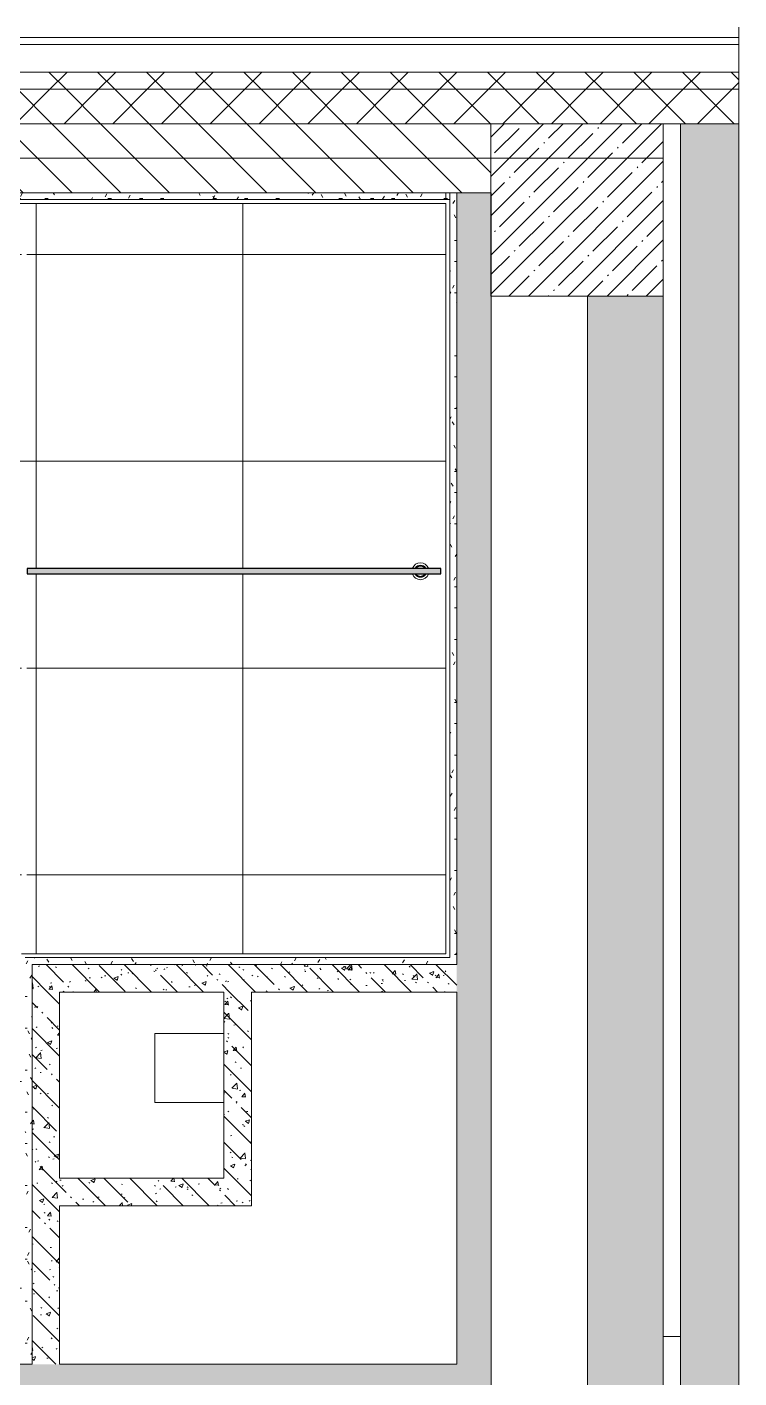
# Model space of a CAD drawing. Header units: millimetres. Extents: x 315 to 209858, y -8553 to 29000.
# Drawn here: x 52987 to 55053, y 23460 to 27381 of the extents above; entities that cross this region are included whole.
import ezdxf

# ---------------------------------------------------------------- set-up
doc = ezdxf.new("R2010")
doc.units = ezdxf.units.MM
for name, color, linetype, lineweight in [('A-DETL-GENF', 7, 'Continuous', 9), ('A-FLOR-PATT', 7, 'Continuous', 9), ('A-GENM', 7, 'Continuous', 9), ('A-GENM-3', 7, 'Continuous', 25), ('A-WALL', 7, 'Continuous', 9), ('I-WALL', 7, 'Continuous', 9), ('S-COLS', 7, 'Continuous', 9), ('Оси', 7, 'Continuous', 9)]:
    doc.layers.add(name, color=color, linetype=linetype, lineweight=lineweight)
for name, color, linetype, lineweight, true_color in [('A-FLOR-1', 7, 'Continuous', 9, 0x787878), ('A-WALL-1', 9, 'Continuous', 9, 0x808080), ('A-WALL-FNSH-1', 9, 'Continuous', 9, 0x808080), ('I-WALL-1', 7, 'Continuous', 9, 0x787878), ('I-WALL-2', 9, 'Continuous', 9, 0x808080), ('S-COLS-1', 9, 'Continuous', 9, 0x808080)]:
    doc.layers.add(name, color=color, linetype=linetype, lineweight=lineweight, true_color=true_color)
pattern_1 = [(45, (-29867.154, 0), (-57.02463, 57.02463), []), (45, (-29810.13, 0), (-57.02463, 57.02463), [100.806, -20.161, 3.353, -16.808])]
pattern_2 = [(135, (-29867.15, 0), (-75.43415, -75.43415), [106.68, -17.78, 3.556, -17.78]), (135, (-29867.15, 75.39), (-75.43415, -75.43415), []), (50, (-29867.15, 0), (127.52922, -11.15758), [13.335, -146.685]), (355, (-29867.15, 0), (-24.66966, 133.74002), [10.668, -117.348]), (100.451, (-29856.53, -0.93), (102.85973, 122.58178), [11.333, -124.663]), (46.184, (-29867.15, 35.56), (189.75516, -29.43036), [20.002, -220.027]), (96.636, (-29851.34, 33.1), (166.1822, 173.1996), [17, -186.995]), (351.184, (-29867.15, 35.56), (166.18393, 173.19757), [16.002, -176.022]), (21, (-29849.37, 26.67), (106.13027, -71.58603), [13.335, -146.685]), (326, (-29849.37, 26.67), (43.26188, 128.93175), [10.668, -117.348]), (71.451, (-29840.53, 20.7), (149.39198, 57.34505), [11.333, -124.663]), (37.5, (-29867.154, 0), (2.162228, 59.188357), [3.353, -112.573, 3.353, -115.773, -117.793]), (37.5, (-29867.154, 0), (2.162228, 59.188357), [-235.052, 3.353, -114.44]), (7.5, (-29867.154, 0), (46.773857, 70.126152), [3.353, -64.567, 3.353, -109.906, -44.894]), (7.5, (-29867.154, 0), (46.773857, 70.126152), [-181.178, 3.353, -41.542]), (327.5, (-29906.803, 0), (94.91367, -4.010093), [3.353, -41.097, 3.353, -135.331, -184.023]), (327.5, (-29906.803, 0), (94.91367, -4.010093), [-183.134, 3.353, -180.67]), (317.5, (-29924.58, 0), (103.69057, 17.79882), [3.353, -54.432, 3.353, -88.748, -130.683]), (317.5, (-29924.58, 0), (103.69057, 17.79882), [-149.885, 3.353, -127.33])]
pattern_3 = [(45, (-29867.15, 0), (-70.71068, 70.71068), []), (135, (-29867.15, 0), (-70.71068, -70.71068), [])]
pattern_4 = [(0, (-29867.154, 0), (121.92, 30.48), [10.058, -81.382, 10.058, -81.382, -487.68]), (0, (-29867.154, 0), (121.92, 30.48), [-182.88, 10.058, -172.822, 10.058, -81.382, -213.36]), (0, (-29867.154, 0), (121.92, 30.48), [-457.2, 10.058, -50.902, 10.058, -142.342]), (120, (-29821.434, 15.24), (-87.356454, 90.345817), [10.058, -81.382, 10.058, -81.382, -487.68]), (120, (-29821.434, 15.24), (-87.356454, 90.345817), [-182.88, 10.058, -172.822, 10.058, -81.382, -213.36]), (120, (-29821.434, 15.24), (-87.356454, 90.345817), [-457.2, 10.058, -50.902, 10.058, -142.342]), (240, (-29806.194, 76.2), (-34.563546, -120.825817), [10.058, -81.382, 10.058, -81.382, -487.68]), (240, (-29806.194, 76.2), (-34.563546, -120.825817), [-182.88, 10.058, -172.822, 10.058, -81.382, -213.36]), (240, (-29806.194, 76.2), (-34.563546, -120.825817), [-457.2, 10.058, -50.902, 10.058, -142.342])]

# ---------------------------------------------------------------- blocks, each defined once
blk = doc.blocks.new('131_Сантехническая перегородка 8 - СП-1-30911291-План устройствa полов 2 этажа в осях 12-23')
at = {"layer": 'A-GENM'}
blk.add_hatch(color=256, dxfattribs=at).paths.add_polyline_path([(1200, 8), (0, 8), (0, -8), (1200, -8)])
at = {"layer": 'A-GENM', "flags": 128}
for points in [[(71.5, 8), (71.1, 8.5), (70.8, 9), (70.4, 9.5), (70, 9.9), (69.6, 10.4), (69.2, 10.8), (68.8, 11.2), (68.3, 11.6), (67.8, 12), (67.3, 12.3), (66.8, 12.7), (66.3, 13), (65.8, 13.3), (65.3, 13.6), (64.7, 13.8), (64.2, 14), (63.6, 14.3), (63, 14.4), (62.4, 14.6), (61.9, 14.7), (61.3, 14.9), (60.7, 14.9), (60.1, 15), (59.5, 15.1), (58.9, 15.1), (58.3, 15.1), (57.7, 15), (57.1, 15), (56.5, 14.9), (55.9, 14.8), (55.3, 14.7), (54.7, 14.5), (54.1, 14.4), (53.5, 14.2), (53, 13.9), (52.4, 13.7), (51.9, 13.4), (51.4, 13.2), (50.8, 12.9), (50.3, 12.5), (49.8, 12.2), (49.3, 11.8), (48.9, 11.4), (48.4, 11), (48, 10.6), (47.6, 10.2), (47.2, 9.7), (46.8, 9.3), (46.4, 8.8), (46.1, 8.3), (45.9, 8)], [(45.9, -8), (46.3, -8.5), (46.6, -9), (47, -9.5), (47.4, -9.9), (47.8, -10.4), (48.2, -10.8), (48.6, -11.2), (49.1, -11.6), (49.6, -12), (50, -12.3), (50.5, -12.7), (51.1, -13), (51.6, -13.3), (52.1, -13.6), (52.7, -13.8), (53.2, -14), (53.8, -14.3), (54.4, -14.4), (54.9, -14.6), (55.5, -14.7), (56.1, -14.9), (56.7, -14.9), (57.3, -15), (57.9, -15.1), (58.5, -15.1), (59.1, -15.1), (59.7, -15), (60.3, -15), (60.9, -14.9), (61.5, -14.8), (62.1, -14.7), (62.7, -14.5), (63.3, -14.4), (63.8, -14.2), (64.4, -13.9), (65, -13.7), (65.5, -13.4), (66, -13.2), (66.6, -12.9), (67.1, -12.5), (67.6, -12.2), (68, -11.8), (68.5, -11.4), (69, -11), (69.4, -10.6), (69.8, -10.2), (70.2, -9.7), (70.6, -9.3), (70.9, -8.8), (71.3, -8.3), (71.5, -8)]]:
    blk.add_lwpolyline(points, dxfattribs=at)
at = {"layer": 'A-GENM'}
for radius, start, end in [(24.6, 19.9113, 160.0887), (17.6, 28.9731, 151.0269), (15.1, 78.8699, 146.2189), (15.1, 33.7811, 53.124), (24.6, 199.9113, 340.0887), (17.6, 208.9731, 331.0269), (15.1, 213.7811, 232.9585), (15.1, 258.8699, 326.2189)]:
    blk.add_arc((58.7, 0), radius, start, end, dxfattribs=at)
at = {"layer": 'A-GENM-3'}
for p, q in [((1200, 8), (0, 8)), ((0, 8), (0, -8)), ((1200, -8), (1200, 8)), ((0, -8), (1200, -8))]:
    blk.add_line(p, q, dxfattribs=at)
blk = doc.blocks.new('DET_L_Линия разрыва - М100-V85-План устройствa полов 2 этажа в осях 12-23')
at = {"layer": 'A-DETL-GENF'}
blk.add_line((24079.7, 0), (12339.9, 0), dxfattribs=at)

msp = doc.modelspace()

# ---------------------------------------------------------------- hatches: boundary and pattern name
at = {"layer": 'A-FLOR-PATT'}
h = msp.add_hatch(dxfattribs=at)
h.set_pattern_fill('FP_70', color=256, style=0, pattern_type=2)
h.set_pattern_definition([(0, (52412.8, 24920), (0, 600), []), (90, (52412.8, 24920), (-600, 4e-14), [])])
h.paths.add_polyline_path([(51282.8, 24650), (51794.1, 24650), (51812.8, 24720), (51831.6, 24650), (52282.8, 24650), (52282.8, 24610), (51842.3, 24610), (51849.1, 24584.8), (51776.6, 24584.8), (51783.4, 24610), (51282.8, 24610), (51282.8, 24640)])
h.paths.add_polyline_path([(52970.4, 23531), (52970.4, 24996.2), (52986.4, 24996.2), (52987.2, 24691), (54202.6, 24691), (54202.6, 26869), (52986.4, 26869), (52986.4, 26563.8), (52970.4, 26563.8), (52970.4, 26869), (52423.8, 26869), (52423.8, 26519), (51313.8, 26519), (51313.8, 24700), (51290.8, 24700), (51290.8, 24660), (51282.8, 24660), (51282.8, 24650), (51242.8, 24650), (51242.8, 24640), (51218.4, 24640), (51218.4, 23660), (51242.8, 23660), (51242.8, 23650), (51282.8, 23650), (51283.6, 23640), (51290.8, 23640), (51290.8, 23600), (51313.8, 23600), (51313.8, 23531), (52747.8, 23531)])
h.paths.add_polyline_path([(51812.8, 23920), (51776.6, 24055.2), (51849.1, 24055.2), (51816.3, 23932.9)])
h.paths.add_polyline_path([(52077.6, 24283.8), (52077.6, 24356.2), (52212.8, 24320)])
h.paths.add_polyline_path([(51548.1, 24283.8), (51412.8, 24320), (51548.1, 24356.2), (51548.1, 24320)])
h.paths.add_polyline_path([(52986.4, 25496.2), (52970.4, 25496.2), (52970.4, 26063.8), (52986.4, 26063.8), (52986.4, 25758.6)])
h.paths.add_polyline_path([(54120.9, 25778), (54108.6, 25786.9), (54106.5, 25793.4), (52987.2, 25793.4), (52987.2, 25809.4), (54106.5, 25809.4), (54108.6, 25815.8), (54120.9, 25824.8), (54136.1, 25824.8), (54148.4, 25815.8), (54150.5, 25809.4), (54187.2, 25809.4), (54187.2, 25793.4), (54150.5, 25793.4), (54148.4, 25786.9), (54136.1, 25778), (54128.5, 25778)])
h.paths.add_polyline_path([(54128.5, 25786.3), (54130, 25787.6), (54128.4, 25788.4), (54126.6, 25787.1), (54128.4, 25786.3)])
h.paths.add_polyline_path([(54131, 25787.3), (54139.1, 25790.7), (54139.1, 25793.4), (54137.4, 25793.4), (54136.1, 25789.6), (54131.5, 25787.6)])
h.paths.add_polyline_path([(54120.4, 25789.6), (54119.7, 25790.7), (54119.5, 25793.4), (54117, 25792.6), (54118, 25790.6), (54119.7, 25789.9)])
h.paths.add_polyline_path([(54122.6, 25790.6), (54122.6, 25793.4), (54121.2, 25793.4), (54122.6, 25790.7)])
h.paths.add_polyline_path([(54135.7, 25809.4), (54134.3, 25812), (54134.3, 25809.4)])
h.paths.add_polyline_path([(54137.4, 25809.4), (54140.2, 25809.4), (54138.9, 25812.1), (54137.2, 25812)])
h.paths.add_polyline_path([(54117.8, 25809.4), (54119.6, 25810.3), (54120.9, 25813.2), (54117.8, 25812), (54116.7, 25809.4)])
h.paths.add_polyline_path([(54128.6, 25814.3), (54130.3, 25815.7), (54128.5, 25816.4), (54126.9, 25815.1), (54128.5, 25814.3)])
h.paths.add_polyline_path([(51942.1, 26619.3), (51947.1, 26620.6), (51950.8, 26624.3), (51952.1, 26629.3), (51950.8, 26634.3), (51947.1, 26638), (51942.1, 26639.3), (51937.1, 26638), (51933.4, 26634.3), (51932.1, 26629.3), (51933.4, 26624.3), (51937.1, 26620.6), (51939.5, 26619.6)])
h.paths.add_polyline_path([(51630.8, 26619.3), (51635.8, 26620.6), (51639.5, 26624.3), (51640.8, 26629.3), (51639.5, 26634.3), (51635.8, 26638), (51630.8, 26639.3), (51625.8, 26638), (51622.1, 26634.1), (51620.8, 26629.3), (51622.2, 26624.3), (51625.8, 26620.6), (51628.3, 26619.6)])
h.paths.add_polyline_path([(51838.3, 26619.3), (51843.3, 26620.6), (51847, 26624.3), (51848.3, 26629.3), (51847, 26634.3), (51843.3, 26638), (51838.3, 26639.3), (51833.3, 26638), (51829.7, 26634.3), (51828.3, 26629.3), (51829.7, 26624.3), (51833.3, 26620.6), (51835.8, 26619.6)])
h.paths.add_polyline_path([(52253.3, 26619.3), (52258.3, 26620.6), (52262, 26624.3), (52263.3, 26629.3), (52262, 26634.3), (52258.3, 26638), (52253.3, 26639.3), (52248.3, 26638), (52244.7, 26634.3), (52243.3, 26629.3), (52244.7, 26624.3), (52248.3, 26620.6), (52250.8, 26619.6)])
h.paths.add_polyline_path([(51734.6, 26619.3), (51739.6, 26620.6), (51743.3, 26624.3), (51744.6, 26629.3), (51743.3, 26634.3), (51739.6, 26638), (51734.6, 26639.3), (51729.6, 26638), (51725.9, 26634.3), (51724.6, 26629.3), (51725.9, 26624.3), (51729.6, 26620.6), (51732, 26619.6)])
h.paths.add_polyline_path([(52357.1, 26619.3), (52362.1, 26620.6), (52365.8, 26624.3), (52367.1, 26629.3), (52365.8, 26634.3), (52362.1, 26638), (52357.1, 26639.3), (52352.1, 26638), (52348.4, 26634.3), (52347.1, 26629.3), (52348.4, 26624.3), (52352.1, 26620.6), (52354.5, 26619.6)])
h.paths.add_polyline_path([(52149.6, 26619.3), (52154.6, 26620.6), (52158.3, 26624.3), (52159.6, 26629.3), (52158.3, 26634.3), (52154.6, 26638), (52149.6, 26639.3), (52144.6, 26638), (52140.9, 26634.3), (52139.6, 26629.3), (52141.3, 26623.8), (52144.6, 26620.6), (52149.2, 26619.3)])
h.paths.add_polyline_path([(52045.8, 26619.3), (52050.8, 26620.6), (52054.5, 26624.3), (52055.8, 26629.3), (52054.5, 26634.3), (52050.8, 26638), (52045.8, 26639.3), (52040.8, 26638), (52037.2, 26634.3), (52035.8, 26629.3), (52037.2, 26624.3), (52040.9, 26620.6), (52043.3, 26619.6)])
h.paths.add_polyline_path([(51630.8, 26769.3), (51635.8, 26770.6), (51639.3, 26774.3), (51639.3, 26778.8), (51621.8, 26779.5), (51622.2, 26774.3), (51625.8, 26770.6), (51628.3, 26769.6)])
h.paths.add_polyline_path([(51838.3, 26769.3), (51843.3, 26770.6), (51847, 26774.3), (51848.3, 26779.3), (51847, 26784.3), (51843.3, 26788), (51838.3, 26789.3), (51833, 26787.7), (51829.7, 26784.3), (51828.3, 26779.3), (51829.7, 26774.3), (51833.3, 26770.6), (51835.8, 26769.6)])
h.paths.add_polyline_path([(52045.8, 26769.3), (52050.8, 26770.6), (52054.5, 26774.3), (52055.8, 26779.3), (52054.5, 26784.3), (52050.8, 26788), (52045.8, 26789.3), (52040.8, 26788), (52037.2, 26784.3), (52035.8, 26779.3), (52037.2, 26774.3), (52040.8, 26770.6), (52043.3, 26769.6)])
h.paths.add_polyline_path([(52253.3, 26769.3), (52258.3, 26770.6), (52262, 26774.3), (52263.3, 26779.3), (52262, 26784.3), (52258.3, 26788), (52253.3, 26789.3), (52248.3, 26788), (52244.7, 26784.3), (52243.3, 26779.3), (52244.7, 26774.3), (52248.3, 26770.6), (52250.8, 26769.6)])
h.paths.add_polyline_path([(52357.1, 26769.3), (52362.1, 26770.6), (52365.8, 26774.3), (52367.1, 26779.3), (52365.8, 26784.3), (52362.1, 26788), (52357.1, 26789.3), (52352.1, 26788), (52348.4, 26784.3), (52347.1, 26779.3), (52348.4, 26774.3), (52352.1, 26770.6), (52354.5, 26769.6)])
h.paths.add_polyline_path([(51734.6, 26769.3), (51739.6, 26770.6), (51743.3, 26774.3), (51744.6, 26779.3), (51743.3, 26784.3), (51739.6, 26788), (51734.6, 26789.3), (51729.3, 26787.7), (51725.9, 26784.3), (51724.6, 26779.3), (51725.9, 26774.3), (51729.6, 26770.6), (51732, 26769.6)])
h.paths.add_polyline_path([(52149.6, 26769.3), (52154.6, 26770.6), (52158.3, 26774.3), (52159.6, 26779.3), (52158.3, 26784.3), (52154.6, 26788), (52149.6, 26789.3), (52144.6, 26788), (52140.9, 26784.3), (52139.6, 26779.3), (52141.3, 26773.8), (52144.6, 26770.6), (52147, 26769.6)])
h.paths.add_polyline_path([(51942.1, 26769.3), (51947.1, 26770.6), (51950.8, 26774.3), (51952.1, 26779.3), (51950.8, 26784.3), (51947.1, 26788), (51942.1, 26789.3), (51936.8, 26787.7), (51933.4, 26784.3), (51932.1, 26779.3), (51933.4, 26774.3), (51937.1, 26770.6), (51939.5, 26769.6)])
at = {"layer": 'A-WALL'}
h = msp.add_hatch(dxfattribs=at)
h.set_pattern_fill('FP_21', color=256, style=0, pattern_type=2)
h.set_pattern_definition(pattern_3)
h.paths.add_polyline_path([(47982.8, 27200), (47982.8, 27250), (46472.8, 27250), (46472.8, 27200)])
h.paths.add_polyline_path([(35088, 27200), (35392.8, 27200), (35392.8, 27250), (34312.8, 27250), (34312.8, 27200), (34764.7, 27200)])
h.paths.add_polyline_path([(44372.8, 27200), (44372.8, 27250), (38992.8, 27250), (38992.8, 27200), (43544.4, 27200)])
h.paths.add_polyline_path([(55052.8, 27200), (55052.8, 27250), (50482.8, 27250), (50482.8, 27200), (53787.5, 27200)])
h.paths.add_polyline_path([(26042.7, 27200), (27292.8, 27200), (27292.8, 27250), (26042.7, 27250)])
h.paths.add_polyline_path([(31172.8, 27200), (31172.8, 27250), (29992.8, 27250), (29992.8, 27200), (30888, 27200)])
h.paths.add_polyline_path([(38092.8, 27200), (38092.8, 27250), (36292.8, 27250), (36292.8, 27200), (37691.3, 27200)])
h.paths.add_polyline_path([(25142.7, 27200), (25142.7, 27250), (23993, 27250), (23993, 27200)])
h.paths.add_polyline_path([(18893.1, 27200), (18893.1, 27250), (17639.8, 27250), (17639.8, 27200)])
h.paths.add_polyline_path([(20893, 27200), (20893, 27250), (19793.1, 27250), (19793.1, 27200), (20131.7, 27200)])
h.paths.add_polyline_path([(14278.5, 27200), (14539.8, 27200), (14539.8, 27250), (12142.8, 27250), (12142.8, 27200), (12192.8, 27200)])
h = msp.add_hatch(dxfattribs=at)
h.set_pattern_fill('FP_21', color=256, style=0, pattern_type=2)
h.set_pattern_definition(pattern_3)
h.paths.add_polyline_path([(55052.8, 27100), (55052.8, 27200), (50482.8, 27200), (50482.8, 27100), (54332.8, 27100)])
h.paths.add_polyline_path([(40942.8, 27100), (44372.8, 27100), (44372.8, 27200), (38992.8, 27200), (38992.8, 27100), (40617.8, 27100)])
h.paths.add_polyline_path([(47982.8, 27100), (47982.8, 27200), (46472.8, 27200), (46472.8, 27100), (47382.8, 27100)])
h.paths.add_polyline_path([(35392.8, 27100), (35392.8, 27200), (34312.8, 27200), (34312.8, 27100), (35088, 27100)])
h.paths.add_polyline_path([(38092.8, 27100), (38092.8, 27200), (36292.8, 27200), (36292.8, 27100), (37691.3, 27100)])
h.paths.add_polyline_path([(27292.8, 27100), (27292.8, 27200), (26042.7, 27200), (26042.7, 27100)])
h.paths.add_polyline_path([(23993, 27100), (25142.7, 27100), (25142.7, 27200), (23993, 27200)])
h.paths.add_polyline_path([(29992.8, 27100), (31172.8, 27100), (31172.8, 27200), (29992.8, 27200)])
h.paths.add_polyline_path([(14278.5, 27100), (14539.8, 27100), (14539.8, 27200), (12192.8, 27200), (12192.8, 27100), (12892.8, 27100)])
h.paths.add_polyline_path([(19793.1, 27100), (20893, 27100), (20893, 27200), (19793.1, 27200)])
h.paths.add_polyline_path([(17639.8, 27100), (18893.1, 27100), (18893.1, 27200), (17639.8, 27200)])
at = {"layer": 'I-WALL'}
h = msp.add_hatch(dxfattribs=at)
h.set_pattern_fill('FP_19', color=256, style=0, pattern_type=2)
h.set_pattern_definition([(135, (-29867.15, 0), (-70.71068, -70.71068), [])])
h.paths.add_polyline_path([(51557.8, 26900), (54332.8, 26900), (54332.8, 27100), (51282.8, 27100), (51282.8, 26900)])
h.paths.add_polyline_path([(47722.8, 26900), (47982.8, 26900), (47982.8, 27100), (47382.8, 27100), (47382.8, 26900), (47568.5, 26900)])
h.paths.add_polyline_path([(50482.8, 26900), (50782.8, 26900), (50782.8, 27100), (50482.8, 27100), (50482.8, 26970.9)])
h.paths.add_polyline_path([(41715.3, 26900), (43672.8, 26900), (43672.8, 27100), (40942.8, 27100), (40942.8, 26900), (41532.4, 26900)])
h.paths.add_polyline_path([(39886.2, 26900), (40442.8, 26900), (40442.8, 27100), (38992.8, 27100), (38992.8, 26900), (39154.6, 26900)])
h.paths.add_polyline_path([(46882.8, 26900), (46882.8, 27100), (46472.8, 27100), (46472.8, 26900)])
h.paths.add_polyline_path([(44172.8, 26900), (44372.8, 26900), (44372.8, 27100), (44172.8, 27100), (44172.8, 26970.9)])
h.paths.add_polyline_path([(34764.7, 26900), (35392.8, 26900), (35392.8, 27100), (34292.8, 27100), (34292.8, 26900), (34597.6, 26900)])
h.paths.add_polyline_path([(31192.8, 26900), (31192.8, 27100), (29992.8, 27100), (29992.8, 26900), (31106.4, 26900)])
h.paths.add_polyline_path([(38092.8, 26900), (38092.8, 27100), (36892.8, 27100), (36892.8, 26900), (38057.1, 26900)])
h.paths.add_polyline_path([(27292.8, 26900), (27292.8, 27100), (26042.7, 27100), (26042.7, 26900), (26716.5, 26900)])
h.paths.add_polyline_path([(24913.8, 26900), (25142.7, 26900), (25142.7, 27100), (23993, 27100), (23993, 26900), (24912.8, 26900)])
h.paths.add_polyline_path([(20497.7, 26900), (20893, 26900), (20893, 27100), (20497.7, 27100), (20497.7, 26970.9)])
h = msp.add_hatch(dxfattribs=at)
h.set_pattern_fill('FP_17', color=256, style=0, pattern_type=2)
h.set_pattern_definition(pattern_1)
h.paths.add_polyline_path([(55052.8, 18370), (55052.8, 27100), (54882.8, 27100), (54882.8, 18370), (54885, 18370)])
h = msp.add_hatch(dxfattribs=at)
h.set_pattern_fill('FP_17', color=256, style=0, pattern_type=2)
h.set_pattern_definition(pattern_1)
h.paths.add_polyline_path([(54832.8, 15150), (54832.1, 15151.3), (54752.8, 15190.9), (54832.8, 15230.9), (54832.8, 15530), (54612.8, 15530), (54612.8, 15150), (54752.8, 15150)])
h.paths.add_polyline_path([(54832.8, 18570), (54832.8, 18600), (54612.8, 18600), (54612.8, 18570)])
h.paths.add_polyline_path([(54612.8, 19100), (54832.8, 19100), (54832.8, 22700), (54612.8, 22700), (54612.8, 20022.1)])
h.paths.add_polyline_path([(54736.9, 23200), (54832.8, 23200), (54832.8, 26600), (54612.8, 26600), (54612.8, 23200)])
at = {"layer": 'I-WALL-1'}
h = msp.add_hatch(dxfattribs=at)
h.set_pattern_fill('FP_27', color=256, style=0, pattern_type=2)
h.set_pattern_definition(pattern_2)
h.paths.add_polyline_path([(54332.8, 18800), (54332.8, 26900), (54233.6, 26900), (54233.6, 18800)])
h = msp.add_hatch(dxfattribs=at)
h.set_pattern_fill('FP_27', color=256, style=0, pattern_type=2)
h.set_pattern_definition(pattern_2)
h.paths.add_polyline_path([(54233.6, 24580), (54233.6, 24660), (53001.4, 24660), (53001.4, 24580), (53787.5, 24580)])
h = msp.add_hatch(dxfattribs=at)
h.set_pattern_fill('FP_27', color=256, style=0, pattern_type=2)
h.set_pattern_definition(pattern_2)
h.paths.add_polyline_path([(53055.9, 23500), (53081.4, 23500), (53081.4, 24580), (53001.4, 24580), (53001.4, 23500)])
h = msp.add_hatch(dxfattribs=at)
h.set_pattern_fill('FP_27', color=256, style=0, pattern_type=2)
h.set_pattern_definition(pattern_2)
h.paths.add_polyline_path([(53557.9, 24040), (53637.9, 24040), (53637.9, 24580), (53557.9, 24580)])
h = msp.add_hatch(dxfattribs=at)
h.set_pattern_fill('FP_27', color=256, style=0, pattern_type=2)
h.set_pattern_definition(pattern_2)
h.paths.add_polyline_path([(53637.9, 23960), (53637.9, 24040), (53081.4, 24040), (53081.4, 23960)])
h = msp.add_hatch(dxfattribs=at)
h.set_pattern_fill('FP_27', color=256, style=0, pattern_type=2)
h.set_pattern_definition(pattern_2)
h.paths.add_polyline_path([(51592.6, 23420), (54233.6, 23420), (54233.6, 23500), (51282.8, 23500), (51282.8, 23420)])
at = {"layer": 'I-WALL-2'}
h = msp.add_hatch(dxfattribs=at)
h.set_pattern_fill('FP_58', color=256, style=0, pattern_type=2)
h.set_pattern_definition(pattern_4)
h.paths.add_polyline_path([(54213.6, 26880), (54213.6, 26900), (51557.8, 26900), (51557.8, 26880), (53787.5, 26880)])
h = msp.add_hatch(dxfattribs=at)
h.set_pattern_fill('FP_58', color=256, style=0, pattern_type=2)
h.set_pattern_definition(pattern_4)
h.paths.add_polyline_path([(54213.6, 24660), (54233.6, 24660), (54233.6, 26900), (54213.6, 26900), (54213.6, 24680)])
h = msp.add_hatch(dxfattribs=at)
h.set_pattern_fill('FP_58', color=256, style=0, pattern_type=2)
h.set_pattern_definition(pattern_4)
h.paths.add_polyline_path([(52981.4, 23520), (53001.4, 23520), (53001.4, 24680), (52981.4, 24680), (52981.4, 23531)])
h = msp.add_hatch(dxfattribs=at)
h.set_pattern_fill('FP_58', color=256, style=0, pattern_type=2)
h.set_pattern_definition(pattern_4)
h.paths.add_polyline_path([(54213.6, 24660), (54213.6, 24680), (53001.4, 24680), (53001.4, 24660), (53787.5, 24660)])
h = msp.add_hatch(dxfattribs=at)
h.set_pattern_fill('FP_58', color=256, style=0, pattern_type=2)
h.set_pattern_definition(pattern_4)
h.paths.add_polyline_path([(51592.6, 23500), (53001.4, 23500), (53001.4, 23520), (51302.8, 23520), (51302.8, 23500)])
at = {"layer": 'S-COLS'}
h = msp.add_hatch(dxfattribs=at)
h.set_pattern_fill('FP_17', color=256, style=0, pattern_type=2)
h.set_pattern_definition(pattern_1)
h.paths.add_polyline_path([(54332.8, 26600), (54832.8, 26600), (54832.8, 27100), (54332.8, 27100), (54332.8, 26900)])

# ---------------------------------------------------------------- linework, layer by layer
at = {"layer": 'A-FLOR-1'}
for p, q in [((53357.9, 24459.9), (53557.9, 24459.9)), ((53357.9, 24259.9), (53357.9, 24459.9)), ((53557.9, 24259.9), (53357.9, 24259.9)), ((54882.8, 23580), (54832.8, 23580))]:
    msp.add_line(p, q, dxfattribs=at)
at = {"layer": 'A-WALL'}
for p, q in [((55052.8, 27330), (50482.8, 27330)), ((55052.8, 27250), (50482.8, 27250)), ((55052.8, 27200), (50482.8, 27200)), ((50482.8, 27100), (54882.8, 27100)), ((54332.8, 26900), (54332.8, 27100)), ((54333.6, 26900), (51282.8, 26900)), ((54213.6, 24680), (54213.6, 26900)), ((54233.6, 26900), (54233.6, 24660)), ((53001.4, 23500), (53001.4, 24660)), ((53001.4, 24660), (54233.6, 24660)), ((51282.8, 23500), (53001.4, 23500))]:
    msp.add_line(p, q, dxfattribs=at)
at = {"layer": 'A-WALL-1'}
for p, q in [((54882.8, 27100), (54882.8, 18370)), ((55052.8, 27100), (54882.8, 27100)), ((54333.6, 23200), (54333.6, 26900)), ((54202.6, 26880), (54213.6, 26880)), ((54612.8, 26600), (54612.8, 23200)), ((54832.8, 26600), (54612.8, 26600)), ((54832.8, 23200), (54832.8, 26600)), ((54213.6, 24680), (54202.6, 24680)), ((53081.4, 24580), (53557.9, 24580)), ((53081.4, 24040), (53081.4, 24580)), ((53557.9, 24580), (53557.9, 24040)), ((53637.9, 24580), (54233.6, 24580)), ((53637.9, 23960), (53637.9, 24580)), ((54233.6, 24580), (54233.6, 23500)), ((53557.9, 24040), (53081.4, 24040)), ((53081.4, 23500), (53081.4, 23960)), ((53081.4, 23960), (53637.9, 23960)), ((54233.6, 23500), (53081.4, 23500))]:
    msp.add_line(p, q, dxfattribs=at)
at = {"layer": 'A-WALL-FNSH-1'}
for p, q in [((55052.8, 27350), (50482.8, 27350)), ((54202.6, 26900), (54202.6, 26880)), ((54202.6, 26880), (51552.8, 26880)), ((51563.8, 26869), (54202.6, 26869)), ((54202.6, 26869), (54202.6, 24691)), ((54202.6, 24691), (52970.4, 24691)), ((52981.4, 24680), (54202.6, 24680))]:
    msp.add_line(p, q, dxfattribs=at)
at = {"layer": 'S-COLS'}
msp.add_line((54332.8, 27100), (54332.8, 26900), dxfattribs=at)
at = {"layer": 'S-COLS-1'}
for p, q in [((54832.8, 27100), (54332.8, 27100)), ((54832.8, 26600), (54832.8, 27100)), ((54332.8, 26900), (54332.8, 26600)), ((54332.8, 26600), (54832.8, 26600))]:
    msp.add_line(p, q, dxfattribs=at)
at = {"layer": 'Оси'}
msp.add_line((52332.8, 27000), (54832.8, 27000), dxfattribs=at)

# ---------------------------------------------------------------- block references
at = {"layer": 'A-DETL-GENF', "rotation": 90.00000000000031}
msp.add_blockref('DET_L_Линия разрыва - М100-V85-План устройствa полов 2 этажа в осях 12-23', (55052.8, 3301.1), dxfattribs=at)
at = {"layer": 'A-GENM', "rotation": 180}
msp.add_blockref('131_Сантехническая перегородка 8 - СП-1-30911291-План устройствa полов 2 этажа в осях 12-23', (54187.2, 25801.4), dxfattribs=at)

doc.saveas('drawing.dxf')
